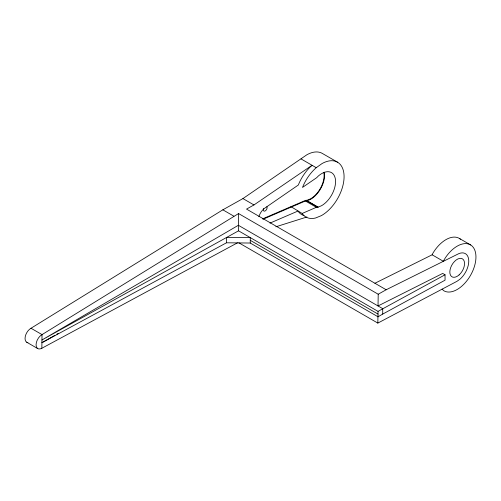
<?xml version="1.0" encoding="UTF-8"?>
<svg xmlns="http://www.w3.org/2000/svg" width="501" height="501" viewBox="0 0 501 501"><rect width="100%" height="100%" fill="white"/><g stroke="black" fill="none" stroke-linecap="round" stroke-linejoin="round"><path stroke-width="0.75" d="M54.834 335.344L41.921 342.703L226.477 242.791L250.262 243.035L378.023 316.789L378.023 311.371L238.532 230.823L238.564 213.564L378.211 294.225L386.177 289.76L457.363 254.351A16.37 9.45 -60 0 1 468.685 259.643A16.37 9.45 -60 0 1 460.012 279.157L457.006 281.293L377.829 323.095L238.858 242.822M378.023 316.789L382.714 314.077L382.714 308.66L238.37 225.287L41.959 339.979L238.532 230.823M226.477 242.791L226.502 237.505L250.262 237.593L250.262 243.035M237.512 242.81L41.846 348.258L42.028 334.612L238.564 213.564M377.829 323.095L377.948 316.062M378.211 294.225L378.023 305.954L442.702 273.427L445.045 274.78L445.045 280.197L382.714 314.077M374.917 283.259L432.131 254.802L432.864 253.306A26.54 15.324 -60 0 1 460.488 239.246M27.906 342.621A8.292 4.791 -60 0 1 25.275 336.472A8.292 4.791 -60 0 1 31.006 328.249L222.845 209.819L242.935 198.578L306.844 154.79A31.644 18.274 -60 0 1 322.563 153.563L337.762 162.337M302.153 213.464L316.381 207.314L317.91 207.195L321.492 205.736A19.608 11.323 -60 0 0 335.476 179.803A19.608 11.323 -60 0 0 318.317 176.026L316.713 177.667L302.491 187.43A31.644 18.274 -60 0 1 316.237 167.697L322.043 163.564A31.644 18.274 -60 0 1 344.074 177.078A31.644 18.274 -60 0 1 321.36 215.637L315.58 217.991A31.644 18.274 -60 0 1 302.153 213.464L290.968 206.65M386.177 289.76L246.53 209.099L253.957 204.947L312.067 165.286A31.644 18.274 -60 0 0 298.32 185.019L263.983 208.704A10.721 6.187 -60 0 0 258.873 216.664M378.023 311.371L445.045 274.78M56.876 334.186L58.235 333.409M324.304 172.187A19.608 11.323 -60 0 1 310.514 199.392L306.931 200.851L305.403 200.976L263.169 219.181M262.48 218.931L305.529 200.375L307.182 200.206L310.52 198.847A18.944 10.934 -60 0 0 323.865 172.688M269.97 223.108L297.976 211.053A31.644 18.274 -60 0 0 303.963 215.574M275.819 226.803L306.956 216.983M459.398 238.457L470.658 244.958A26.54 15.324 -60 0 1 470.251 275.838A26.54 15.324 -60 0 1 443.711 290.686L442.101 289.108M301.038 158.917L316.237 167.697M432.131 254.802L443.385 261.303L444.124 259.806A26.54 15.324 -60 0 1 470.658 244.958M307.113 200.782L318.091 207.12M306.931 200.851L317.91 207.195M305.403 200.976L316.381 207.314M242.935 198.578L253.957 204.947M222.845 209.819L233.873 216.188M250.262 240.317L378.023 314.077M31.006 328.249L42.028 334.612A8.292 4.791 -60 0 0 36.072 344.719A8.292 4.791 -60 0 0 41.846 348.258M26.703 342.214L37.725 348.577M266.864 206.725A2.655 1.534 -60 0 1 266.526 209.531L266.137 210.094A2.655 1.534 -60 0 1 264.259 211.146L263.877 211.015A2.655 1.534 -60 0 1 263.614 208.548M459.091 274.93A10.408 6.012 -60 0 0 462.392 258.81A10.408 6.012 -60 0 0 450.08 269.726A10.408 6.012 -60 0 0 459.091 274.93"/></g></svg>
